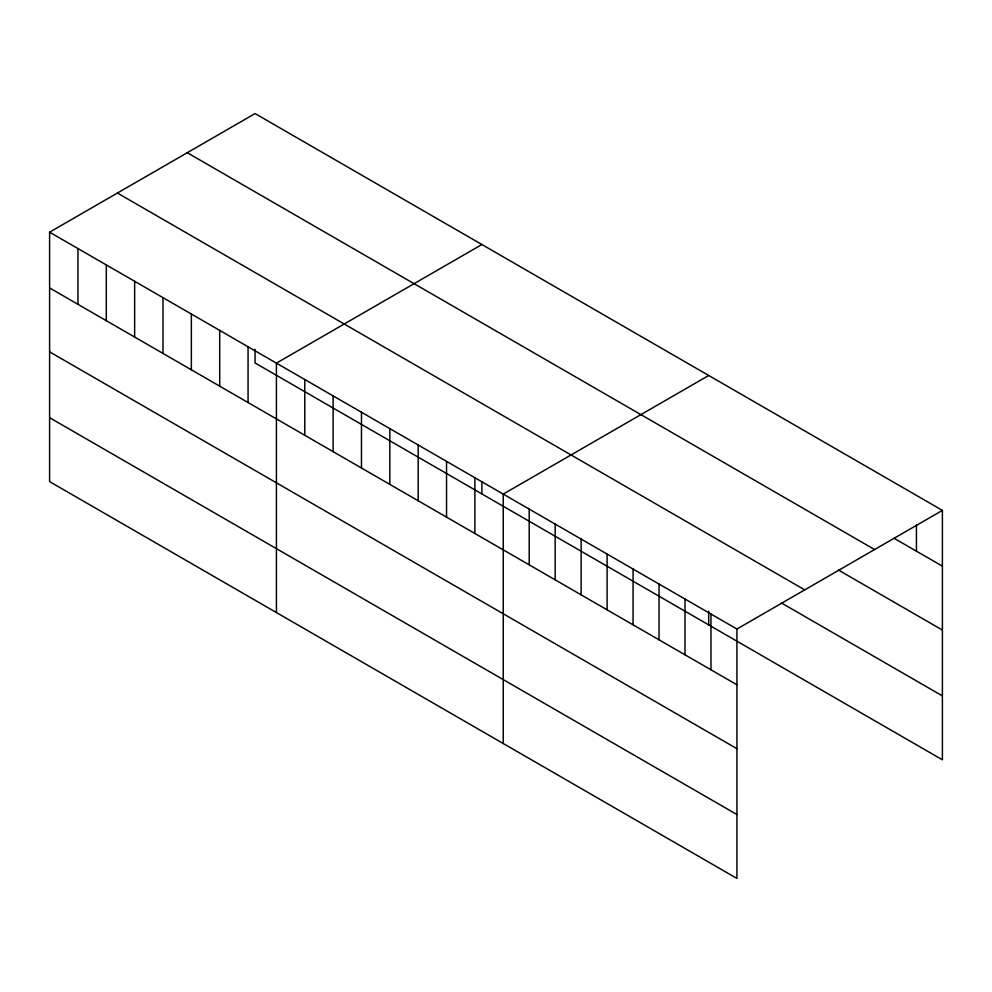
<?xml version="1.0" encoding="UTF-8"?>
<svg xmlns="http://www.w3.org/2000/svg" width="992" height="992" viewBox="0 0 992 992"><rect width="100%" height="100%" fill="white"/><g stroke="black" fill="none" stroke-linecap="round" stroke-linejoin="round"><path stroke-width="1.49" d="M49.6 232.19L736.932 629.027L736.932 878.428L49.6 481.604L49.6 232.19L255.068 113.572L942.4 510.396L942.4 759.81L255.068 362.973L255.068 349.283M481.889 244.528L276.421 363.146L276.421 612.548M708.71 375.484L503.242 494.103L503.242 743.504M736.932 629.027L942.4 510.396M894.362 538.433L942.4 566.159M187.265 152.718L874.597 549.543M838.538 570.102L942.4 630.069M117.403 193.043L804.735 589.88M781.411 602.962L942.4 695.9M49.6 287.953L736.932 684.79M49.6 351.862L736.932 748.687M49.6 417.694L736.932 814.531M916.434 524.842L916.434 551.168M710.966 614.036L710.966 669.798M708.71 611.196L708.71 624.886M685.001 599.044L685.001 654.807M659.035 584.052L659.035 639.815M633.07 569.061L633.07 624.824M607.104 554.069L607.104 609.832M581.138 539.078L581.138 594.84M555.173 524.086L555.173 579.849M529.207 509.094L529.207 564.857M481.889 481.752L481.889 493.929M474.883 477.735L474.883 533.498M446.536 461.367L446.536 517.13M418.178 444.999L418.178 500.762M389.831 428.631L389.831 484.394M361.472 412.25L361.472 468.026M333.126 395.882L333.126 451.645M304.767 379.514L304.767 435.277M248.062 346.778L248.062 402.541M219.716 330.41L219.716 386.173M191.357 314.042L191.357 369.805M163.01 297.674L163.01 353.437M134.652 281.306L134.652 337.069M106.305 264.938L106.305 320.701M77.946 248.558L77.946 304.333"/></g></svg>
